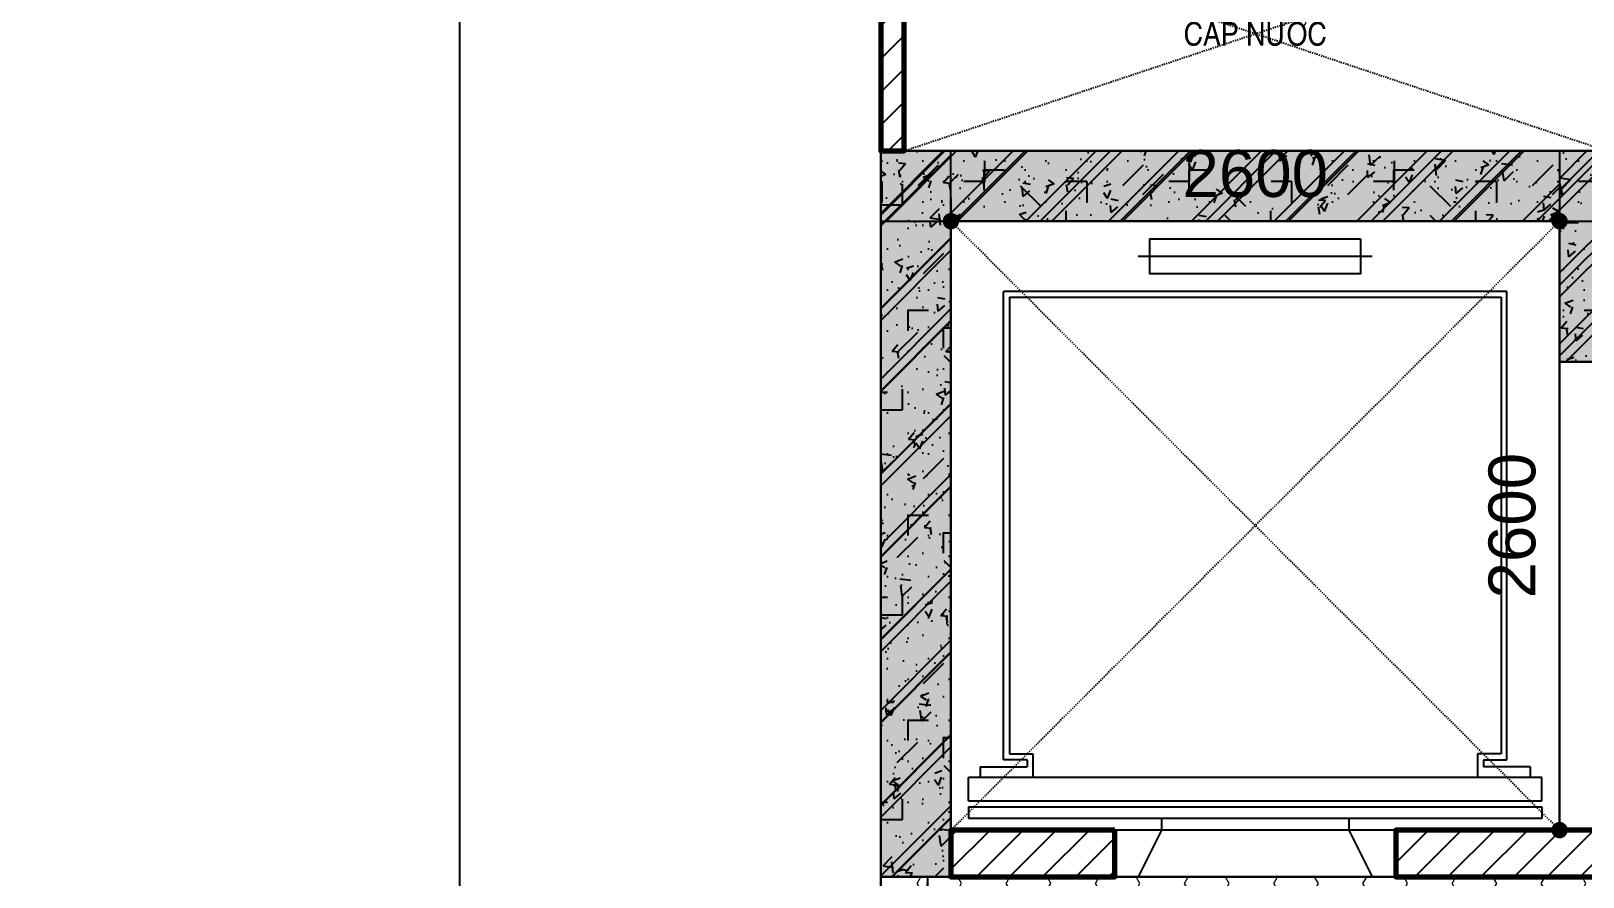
# Model space of a CAD drawing. Header units: millimetres. Extents: x 379264 to 1158416, y -283062 to 356890.
# Drawn here: x 725463.6 to 725596.2, y -20144.9 to -20072.7 of the extents above; entities that cross this region are included whole.
import ezdxf
from ezdxf.enums import TextEntityAlignment as Align

# ---------------------------------------------------------------- set-up
doc = ezdxf.new("R2010")
doc.units = ezdxf.units.MM
for name, pattern in [('BLOCK A - CHI TIET THANG 2$0$Center101', [13, 10, -1, 1, -1]), ('keyplan TANG 1$0$mb tang 1 TWA$0$Core 1A$0$Hidden10.5', [1.5, 1, -0.5]), ('keyplan TANG 1$0$mb tang 1 TWA$0$Lift Car$0$Hidden10.5', [1.5, 1, -0.5])]:
    doc.linetypes.add(name, pattern=pattern)
for name, color, linetype in [('BLOCK A - CHI TIET THANG 1$0$Dim 100', 1, 'Continuous'), ('BLOCK A - CHI TIET THANG 2$0$Basement Grid Line', 250, 'BLOCK A - CHI TIET THANG 2$0$Center101'), ('BLOCK A - CHI TIET THANG 2$0$DnW', 20, 'Continuous'), ('keyplan TANG 1$0$mb tang 1 TWA$0$Brick Wall', 250, 'Continuous'), ('keyplan TANG 1$0$mb tang 1 TWA$0$Concrete Hatch', 250, 'Continuous'), ('keyplan TANG 1$0$mb tang 1 TWA$0$Concrete Line', 250, 'Continuous'), ('keyplan TANG 1$0$mb tang 1 TWA$0$Concrete Solid', 250, 'Continuous'), ('keyplan TANG 1$0$mb tang 1 TWA$0$Door', 250, 'Continuous'), ('keyplan TANG 1$0$mb tang 1 TWA$0$Furniture', 250, 'Continuous'), ('keyplan TANG 1$0$mb tang 1 TWA$0$Lift Car', 250, 'Continuous'), ('keyplan TANG 1$0$mb tang 1 TWA$0$Opening Hidden', 250, 'keyplan TANG 1$0$mb tang 1 TWA$0$Core 1A$0$Hidden10.5'), ('keyplan TANG 1$0$mb tang 1 TWA$0$Opening Line', 250, 'Continuous'), ('keyplan TANG 1$0$mb tang 1 TWA$0$Opening Text', 250, 'Continuous'), ('keyplan TANG 1$0$mb tang 1 TWA$0$Wall Hatch', 250, 'Continuous'), ('keyplan TANG 1$0$MB_Cot tang 1$0$Concrete Hatch', 250, 'Continuous'), ('keyplan TANG 1$0$MB_Cot tang 1$0$Concrete Line', 250, 'Continuous'), ('keyplan TANG 1$0$MB_Cot tang 1$0$Concrete Solid', 250, 'Continuous'), ('keyplan TANG 1$0$MB_Cot tang 1$0$Lift Car', 250, 'Continuous'), ('keyplan TANG 1$0$mb_unitmix twa 1-20$0$Net thay Tran', 250, 'Continuous')]:
    doc.layers.add(name, color=color, linetype=linetype)
for name, color, linetype, lineweight in [('keyplan TANG 1$0$mb tang 1 TWA$0$Net thay Tuong', 250, 'Continuous', 20), ('keyplan TANG 1$0$mb tang 1 TWA$0$Wall Line', 250, 'Continuous', 70), ('keyplan TANG 1$0$mb_unitmix twa 1-20$0$Hatch vat lieu', 250, 'Continuous', 5)]:
    doc.layers.add(name, color=color, linetype=linetype, lineweight=lineweight)
doc.styles.add('[PMDC2013]STYLE', font='arial.ttf', dxfattribs={"width": 0.8})
doc.styles.add('keyplan TANG 1$0$mb tang 1 TWA$0$Arial_C', font='arial.ttf')
doc.styles.add('keyplan TANG 1$0$mb tang 1 TWA$0$VNI-HelveC', font='VHELVCN_0.TTF')
doc.dimstyles.new('BLOCK A - CHI TIET THANG 1$0$Dim 50 (A1-A2)', dxfattribs={"dimscale": 50, "dimtxt": 2.5, "dimasz": 0.7, "dimexe": 1, "dimexo": 1, "dimgap": 1, "dimtad": 1, "dimdec": 0, "dimzin": 12, "dimdsep": 46, "dimtxsty": '[PMDC2013]STYLE', "dimblk": 'ARCHTICK', "dimcen": 0, "dimdle": 1, "dimclrd": 2, "dimclre": 2, "dimclrt": 4, "dimadec": 0, "dimazin": 0, "dimtfac": 1, "dimtdec": 0, "dimtix": 1, "dimtmove": 2, "dimatfit": 3, "dimldrblk": 'ARCHTICK', "dimfxl": 1, "dimtolj": 1, "dimtzin": 0, "dimarcsym": 0})
doc.dimstyles.new('keyplan TANG 1$0$mb tang 1 TWA$0$Dim 100 (A1-A2)', dxfattribs={"dimscale": 100, "dimtxt": 2, "dimasz": 0.7, "dimexe": 0, "dimexo": 1, "dimgap": 1, "dimtad": 1, "dimdec": 0, "dimzin": 12, "dimdsep": 46, "dimtxsty": 'keyplan TANG 1$0$mb tang 1 TWA$0$Arial_C', "dimblk": 'keyplan TANG 1$0$mb tang 1 TWA$0$_Dot', "dimcen": 1, "dimclrd": 256, "dimclre": 256, "dimclrt": 3, "dimadec": 0, "dimazin": 0, "dimtfac": 1, "dimtdec": 0, "dimtix": 1, "dimtmove": 2, "dimatfit": 3, "dimldrblk": 'keyplan TANG 1$0$mb tang 1 TWA$0$HTT Arrow 30', "dimfxl": 1, "dimtolj": 1, "dimtzin": 0, "dimarcsym": 0})

# ---------------------------------------------------------------- blocks, each defined once
blk = doc.blocks.new('*U234')
at = {"layer": 'keyplan TANG 1$0$mb tang 1 TWA$0$Opening Hidden'}
for p, q in [((0, 0), (3000, 1000)), ((3000, 0), (0, 1000))]:
    blk.add_line(p, q, dxfattribs=at)
at = {"layer": 'keyplan TANG 1$0$mb tang 1 TWA$0$Opening Line'}
blk.add_lwpolyline([(0, 0), (3000, 5.684341886080801e-14), (3000, 1000), (0, 1000)], close=True, dxfattribs=at)
at = {"layer": 'keyplan TANG 1$0$mb tang 1 TWA$0$Opening Text', "style": 'keyplan TANG 1$0$mb tang 1 TWA$0$VNI-HelveC'}
blk.add_attdef('OPENING', text='', height=100, dxfattribs=at).set_placement((1500, 500), align=Align.MIDDLE_CENTER)
blk = doc.blocks.new('keyplan TANG 1$0$mb tang 1 TWA$0$_Dot')
at = {"color": 0, "linetype": 'ByBlock', "lineweight": -2}
blk.add_line((-0.5, 0), (-1, 0), dxfattribs=at)
at = {"color": 0, "linetype": 'ByBlock', "const_width": 0.5}
blk.add_lwpolyline([(-0.25, 0, 1), (0.25, 0, 1)], format="xyb", close=True, dxfattribs=at)
blk = doc.blocks.new('*D201')
at = {"layer": 'Defpoints', "lineweight": -2, "transparency": 16777216}
for p, q in [((-133897.6599080609, -53383.47322053788), (-133897.6599080609, -53483.47322053788)), ((-131297.6599080609, -53383.47322053788), (-131297.6599080609, -53483.47322053788)), ((-133827.6599080609, -53483.47322053788), (-131367.6599080609, -53483.47322053788))]:
    blk.add_line(p, q, dxfattribs=at)
at = {"layer": 'Defpoints', "color": 0, "transparency": 16777216}
for p in [(-133897.6599080609, -53483.47322053788), (-131297.6599080609, -53483.47322053788), (-131297.6599080609, -53483.47322053788)]:
    blk.add_point(p, dxfattribs=at)
at = {"layer": 'Defpoints', "lineweight": -2, "transparency": 16777216, "xscale": 70, "yscale": 70, "zscale": 70, "rotation": 180}
blk.add_blockref('keyplan TANG 1$0$mb tang 1 TWA$0$_Dot', (-133897.6599080609, -53483.47322053788), dxfattribs=at)
at = {"layer": 'Defpoints', "lineweight": -2, "transparency": 16777216, "xscale": 70, "yscale": 70, "zscale": 70}
blk.add_blockref('keyplan TANG 1$0$mb tang 1 TWA$0$_Dot', (-131297.6599080609, -53483.47322053788), dxfattribs=at)
at = {"layer": 'Defpoints', "color": 3, "transparency": 16777216, "insert": (-132597.6599080609, -53281.35862299355), "char_height": 200, "attachment_point": 5, "style": 'keyplan TANG 1$0$mb tang 1 TWA$0$Arial_C'}
blk.add_mtext('\\A1;2600', dxfattribs=at)
blk = doc.blocks.new('keyplan TANG 1$0$mb tang 1 TWA$0$HTT Arrow 30')
blk.add_hatch(color=256).paths.add_polyline_path([(-2.5, 0.3750000000000002), (-2.5, -0.3749999999999998), (0, 0)])
at = {"color": 0, "linetype": 'ByBlock', "lineweight": -2}
for p, q in [((0, 0), (-2.5, 0.3750000000000002)), ((-2.5, -0.3749999999999998), (-2.5, 0.3750000000000002)), ((0, 0), (-2.5, -0.3749999999999998))]:
    blk.add_line(p, q, dxfattribs=at)
blk = doc.blocks.new('*D202')
at = {"layer": 'Defpoints', "lineweight": -2, "transparency": 16777216}
for p, q in [((-131397.659908061, -53483.47322053791), (-131297.6599080613, -53483.47322053791)), ((-131297.6599080613, -56013.47322053791), (-131297.6599080613, -53553.47322053791)), ((-131397.659908061, -56083.47322053791), (-131297.6599080613, -56083.47322053791))]:
    blk.add_line(p, q, dxfattribs=at)
at = {"layer": 'Defpoints', "color": 0, "transparency": 16777216}
for p in [(-131297.659908061, -53483.47322053791), (-131297.6599080613, -53483.47322053791), (-131297.659908061, -56083.47322053791)]:
    blk.add_point(p, dxfattribs=at)
at = {"layer": 'Defpoints', "lineweight": -2, "transparency": 16777216, "xscale": 70, "yscale": 70, "zscale": 70}
for p, rotation in [((-131297.6599080613, -53483.47322053791), 90), ((-131297.6599080613, -56083.47322053791), 270)]:
    blk.add_blockref('keyplan TANG 1$0$mb tang 1 TWA$0$_Dot', p, dxfattribs=dict(at, rotation=rotation))
at = {"layer": 'Defpoints', "color": 3, "transparency": 16777216, "insert": (-131499.7745056056, -54783.47322053786), "char_height": 200, "attachment_point": 5, "rotation": 90, "style": 'keyplan TANG 1$0$mb tang 1 TWA$0$Arial_C'}
blk.add_mtext('\\A1;2600', dxfattribs=at)
blk = doc.blocks.new('*U230')
at = {"layer": 'keyplan TANG 1$0$mb tang 1 TWA$0$Wall Hatch'}
h = blk.add_hatch(dxfattribs=at)
h.set_pattern_fill('LINE10', color=256, scale=100, angle=45, style=0, pattern_type=2)
h.set_pattern_definition([(45, (650, -50.00000000000023), (-70.71067811865474, 70.71067811865476), [])])
h.paths.add_polyline_path([(699.9999999999999, -1.554312234475219e-13), (0, 0), (-1.358912982141192e-13, -200), (699.9999999999999, -200.0000000000002)])
at = {"layer": 'keyplan TANG 1$0$mb tang 1 TWA$0$Wall Line'}
blk.add_lwpolyline([(699.9999999999999, -1.554312234475219e-13), (0, 0), (-1.358912982141192e-13, -200), (699.9999999999999, -200.0000000000002)], close=True, dxfattribs=at)
blk = doc.blocks.new('*U231')
at = {"layer": 'keyplan TANG 1$0$mb tang 1 TWA$0$Wall Hatch'}
h = blk.add_hatch(dxfattribs=at)
h.set_pattern_fill('LINE10', color=256, scale=100, angle=45, style=0, pattern_type=2)
h.set_pattern_definition([(45, (1250, -50.00000000000036), (-70.71067811865474, 70.71067811865476), [])])
h.paths.add_polyline_path([(1300, -2.833289158843399e-13), (0, 0), (-1.358912982141192e-13, -200), (1300, -200.0000000000003)])
at = {"layer": 'keyplan TANG 1$0$mb tang 1 TWA$0$Wall Line'}
blk.add_lwpolyline([(1300, -2.833289158843399e-13), (0, 0), (-1.358912982141192e-13, -200), (1300, -200.0000000000003)], close=True, dxfattribs=at)
blk = doc.blocks.new('*U1428')
at = {"layer": 'keyplan TANG 1$0$mb tang 1 TWA$0$Wall Hatch'}
h = blk.add_hatch(dxfattribs=at)
h.set_pattern_fill('LINE10', color=256, scale=100, angle=45, style=0, pattern_type=2)
h.set_pattern_definition([(45, (850, -50.00000000000034), (-70.71067811865474, 70.71067811865476), [])])
h.paths.add_polyline_path([(-2.318145675417327e-13, 999.9999999999999), (0, 0), (99.99999999999996, -4.707345624410666e-14), (99.99999999999974, 999.9999999999999)])
at = {"layer": 'keyplan TANG 1$0$mb tang 1 TWA$0$Wall Line'}
blk.add_lwpolyline([(-2.318145675417327e-13, 999.9999999999999), (0, 0), (99.99999999999996, -4.707345624410666e-14), (99.99999999999974, 999.9999999999999)], close=True, dxfattribs=at)
blk = doc.blocks.new('*U217')
at = {"layer": 'keyplan TANG 1$0$mb tang 1 TWA$0$Concrete Hatch'}
h = blk.add_hatch(dxfattribs=at)
h.set_pattern_fill('CONCRETE', color=256, scale=50, style=0, pattern_type=2)
h.set_pattern_definition([(45, (-250, -2850.000000000007), (-176.7766952966369, 176.7766952966369), []), (45, (-250, -2800.000000000007), (-353.5533905932737, 353.5533905932738), []), (49.99999999999999, (-250, -2850.000000000007), (358.6300913003767, -31.37606749129755), [37.5, -412.5]), (355, (-250, -2850.000000000007), (-69.3756668065, 376.0960668500059), [30, -330]), (100.4514, (-220.1141600000001, -2852.614670000007), (289.2546908570108, 344.7197710304768), [31.870095, -350.571056]), (46.18420000000001, (-250, -2750.000000000007), (533.6205243128222, -82.75950716450905), [56.25, -618.75]), (96.6356, (-205.5316275, -2756.896653500007), (467.3313527743517, 487.0589354502209), [47.805144, -525.8565]), (351.1842, (-250, -2750.000000000007), (467.3309725668136, 487.0593004626623), [45, -495]), (21, (-200, -2775.000000000007), (298.4535260592309, -201.3094453326694), [37.5, -412.5]), (326.0000000000001, (-200, -2775.000000000007), (121.6576659607909, 362.5750225234265), [30, -330]), (71.4514, (-175.1288835, -2791.775803000007), (420.111314290745, 161.2652483549762), [31.870095, -350.571056]), (37.50000000000001, (-250, -2850.000000000007), (6.079927658645334, 166.4469269156558), [0, -326, 0, -335, 0, -331.25]), (7.499999999999999, (-250, -2850.000000000007), (131.5347687210743, 197.2058559411801), [0, -191, 0, -318.5, 0, -126.25]), (327.5, (-361.5, -2850.000000000007), (266.9112180862045, -11.2774358671899), [0, -125, 0, -390, 0, -517.5]), (317.5, (-411.5, -2850.000000000007), (291.5930846711931, 50.05249116615882), [0, -162.5, 0, -259, 0, -367.5]), (0, (-75, -2675.000000000007), (0, 875), [87.5, -787.5]), (0, (187.5, -2500.000000000007), (0, 875), [87.5, -787.5]), (0, (12.5, -2150.000000000007), (0, 875), [87.5, -350, 87.5, -350]), (90, (-75, -2675.000000000007), (-875, 5.35782974626967e-14), [87.5, -787.5]), (90, (12.5, -2150.000000000007), (-875, 5.35782974626967e-14), [87.5, -787.5]), (90, (275, -2500.000000000007), (-875, 5.35782974626967e-14), [87.5, -787.5]), (90, (450, -2237.500000000007), (-875, 5.35782974626967e-14), [87.5, -787.5]), (135, (12.5, -2675.000000000007), (-875.016357447105, 8.881784197001252e-14), [123.76, -1113.7]), (135, (100, -2150.000000000007), (-875.016357447105, 8.881784197001252e-14), [123.76, -1113.7]), (45, (187.5, -2500.000000000007), (8.881784197001252e-14, 875.016357447105), [123.76, -247.485, 123.76, -742.455]), (0, (-425, -2850.000000000007), (87.5, 87.5), [-175, 0])])
h.paths.add_polyline_path([(-250, 150), (-250, -2950.000000000007), (50, -2950.000000000007), (50, 150)])
at = {"layer": 'keyplan TANG 1$0$mb tang 1 TWA$0$Concrete Solid'}
blk.add_hatch(color=256, dxfattribs=at).paths.add_polyline_path([(-250, 150), (-250, -2950.000000000007), (50, -2950.000000000007), (50, 150)])
at = {"layer": 'keyplan TANG 1$0$mb tang 1 TWA$0$Concrete Line'}
blk.add_lwpolyline([(-250, 150), (-250, -2950.000000000007), (50, -2950.000000000007), (50, 150)], close=True, dxfattribs=at)
blk = doc.blocks.new('*U221')
at = {"layer": 'keyplan TANG 1$0$mb tang 1 TWA$0$Concrete Hatch'}
h = blk.add_hatch(dxfattribs=at)
h.set_pattern_fill('CONCRETE', color=256, scale=50, style=0, pattern_type=2)
h.set_pattern_definition([(45, (-250, -650.0000000000073), (-176.7766952966369, 176.7766952966369), []), (45, (-250, -600.0000000000073), (-353.5533905932737, 353.5533905932738), []), (49.99999999999999, (-250, -650.0000000000073), (358.6300913003767, -31.37606749129755), [37.5, -412.5]), (355, (-250, -650.0000000000073), (-69.3756668065, 376.0960668500059), [30, -330]), (100.4514, (-220.1141600000001, -652.6146700000072), (289.2546908570108, 344.7197710304768), [31.870095, -350.571056]), (46.18420000000001, (-250, -550.0000000000073), (533.6205243128222, -82.75950716450905), [56.25, -618.75]), (96.6356, (-205.5316275, -556.8966535000072), (467.3313527743517, 487.0589354502209), [47.805144, -525.8565]), (351.1842, (-250, -550.0000000000073), (467.3309725668136, 487.0593004626623), [45, -495]), (21, (-200, -575.0000000000073), (298.4535260592309, -201.3094453326694), [37.5, -412.5]), (326.0000000000001, (-200, -575.0000000000073), (121.6576659607909, 362.5750225234265), [30, -330]), (71.4514, (-175.1288835, -591.7758030000073), (420.111314290745, 161.2652483549762), [31.870095, -350.571056]), (37.50000000000001, (-250, -650.0000000000073), (6.079927658645334, 166.4469269156558), [0, -326, 0, -335, 0, -331.25]), (7.499999999999999, (-250, -650.0000000000073), (131.5347687210743, 197.2058559411801), [0, -191, 0, -318.5, 0, -126.25]), (327.5, (-361.5, -650.0000000000073), (266.9112180862045, -11.2774358671899), [0, -125, 0, -390, 0, -517.5]), (317.5, (-411.5, -650.0000000000073), (291.5930846711931, 50.05249116615882), [0, -162.5, 0, -259, 0, -367.5]), (0, (-75, -475.0000000000073), (0, 875), [87.5, -787.5]), (0, (187.5, -300.0000000000073), (0, 875), [87.5, -787.5]), (0, (12.5, 49.99999999999272), (0, 875), [87.5, -350, 87.5, -350]), (90, (-75, -475.0000000000073), (-875, 5.35782974626967e-14), [87.5, -787.5]), (90, (12.5, 49.99999999999272), (-875, 5.35782974626967e-14), [87.5, -787.5]), (90, (275, -300.0000000000073), (-875, 5.35782974626967e-14), [87.5, -787.5]), (90, (450, -37.50000000000728), (-875, 5.35782974626967e-14), [87.5, -787.5]), (135, (12.5, -475.0000000000073), (-875.016357447105, 8.881784197001252e-14), [123.76, -1113.7]), (135, (100, 49.99999999999272), (-875.016357447105, 8.881784197001252e-14), [123.76, -1113.7]), (45, (187.5, -300.0000000000073), (8.881784197001252e-14, 875.016357447105), [123.76, -247.485, 123.76, -742.455]), (0, (-425, -650.0000000000073), (87.5, 87.5), [-175, 0])])
h.paths.add_polyline_path([(-250, 150), (-250, -750.0000000000073), (50, -750.0000000000073), (50, 150)])
at = {"layer": 'keyplan TANG 1$0$mb tang 1 TWA$0$Concrete Solid'}
blk.add_hatch(color=256, dxfattribs=at).paths.add_polyline_path([(-250, 150), (-250, -750.0000000000073), (50, -750.0000000000073), (50, 150)])
at = {"layer": 'keyplan TANG 1$0$mb tang 1 TWA$0$Concrete Line'}
blk.add_lwpolyline([(-250, 150), (-250, -750.0000000000073), (50, -750.0000000000073), (50, 150)], close=True, dxfattribs=at)
blk = doc.blocks.new('*U223')
at = {"layer": 'keyplan TANG 1$0$mb tang 1 TWA$0$Concrete Hatch'}
h = blk.add_hatch(dxfattribs=at)
h.set_pattern_fill('CONCRETE', color=256, scale=50, style=0, pattern_type=2)
h.set_pattern_definition([(45, (-250, -2350.000000000007), (-176.7766952966369, 176.7766952966369), []), (45, (-250, -2300.000000000007), (-353.5533905932737, 353.5533905932738), []), (49.99999999999999, (-250, -2350.000000000007), (358.6300913003767, -31.37606749129755), [37.5, -412.5]), (355, (-250, -2350.000000000007), (-69.3756668065, 376.0960668500059), [30, -330]), (100.4514, (-220.1141600000001, -2352.614670000007), (289.2546908570108, 344.7197710304768), [31.870095, -350.571056]), (46.18420000000001, (-250, -2250.000000000007), (533.6205243128222, -82.75950716450905), [56.25, -618.75]), (96.6356, (-205.5316275, -2256.896653500007), (467.3313527743517, 487.0589354502209), [47.805144, -525.8565]), (351.1842, (-250, -2250.000000000007), (467.3309725668136, 487.0593004626623), [45, -495]), (21, (-200, -2275.000000000007), (298.4535260592309, -201.3094453326694), [37.5, -412.5]), (326.0000000000001, (-200, -2275.000000000007), (121.6576659607909, 362.5750225234265), [30, -330]), (71.4514, (-175.1288835, -2291.775803000007), (420.111314290745, 161.2652483549762), [31.870095, -350.571056]), (37.50000000000001, (-250, -2350.000000000007), (6.079927658645334, 166.4469269156558), [0, -326, 0, -335, 0, -331.25]), (7.499999999999999, (-250, -2350.000000000007), (131.5347687210743, 197.2058559411801), [0, -191, 0, -318.5, 0, -126.25]), (327.5, (-361.5, -2350.000000000007), (266.9112180862045, -11.2774358671899), [0, -125, 0, -390, 0, -517.5]), (317.5, (-411.5, -2350.000000000007), (291.5930846711931, 50.05249116615882), [0, -162.5, 0, -259, 0, -367.5]), (0, (-75, -2175.000000000007), (0, 875), [87.5, -787.5]), (0, (187.5, -2000.000000000007), (0, 875), [87.5, -787.5]), (0, (12.5, -1650.000000000007), (0, 875), [87.5, -350, 87.5, -350]), (90, (-75, -2175.000000000007), (-875, 5.35782974626967e-14), [87.5, -787.5]), (90, (12.5, -1650.000000000007), (-875, 5.35782974626967e-14), [87.5, -787.5]), (90, (275, -2000.000000000007), (-875, 5.35782974626967e-14), [87.5, -787.5]), (90, (450, -1737.500000000007), (-875, 5.35782974626967e-14), [87.5, -787.5]), (135, (12.5, -2175.000000000007), (-875.016357447105, 8.881784197001252e-14), [123.76, -1113.7]), (135, (100, -1650.000000000007), (-875.016357447105, 8.881784197001252e-14), [123.76, -1113.7]), (45, (187.5, -2000.000000000007), (8.881784197001252e-14, 875.016357447105), [123.76, -247.485, 123.76, -742.455]), (0, (-425, -2350.000000000007), (87.5, 87.5), [-175, 0])])
h.paths.add_polyline_path([(-250, 150), (-250, -2450.000000000007), (50, -2450.000000000007), (50, 150)])
at = {"layer": 'keyplan TANG 1$0$mb tang 1 TWA$0$Concrete Solid'}
blk.add_hatch(color=256, dxfattribs=at).paths.add_polyline_path([(-250, 150), (-250, -2450.000000000007), (50, -2450.000000000007), (50, 150)])
at = {"layer": 'keyplan TANG 1$0$mb tang 1 TWA$0$Concrete Line'}
blk.add_lwpolyline([(-250, 150), (-250, -2450.000000000007), (50, -2450.000000000007), (50, 150)], close=True, dxfattribs=at)
blk = doc.blocks.new('*U53')
at = {"layer": 'keyplan TANG 1$0$MB_Cot tang 1$0$Concrete Hatch'}
h = blk.add_hatch(dxfattribs=at)
h.set_pattern_fill('CONCRETE', color=256, scale=50, style=0, pattern_type=2)
h.set_pattern_definition([(45, (3050, -49.99999999999986), (-176.7766952966369, 176.7766952966369), []), (45, (3050, 1.4210854715202e-13), (-353.5533905932737, 353.5533905932738), []), (49.99999999999999, (3050, -49.99999999999986), (358.6300913003767, -31.37606749129755), [37.5, -412.5]), (355, (3050, -49.99999999999986), (-69.3756668065, 376.0960668500059), [30, -330]), (100.4514, (3079.88584, -52.61466999999985), (289.2546908570108, 344.7197710304768), [31.870095, -350.571056]), (46.18420000000001, (3050, 50.00000000000014), (533.6205243128222, -82.75950716450905), [56.25, -618.75]), (96.6356, (3094.4683725, 43.10334650000013), (467.3313527743517, 487.0589354502209), [47.805144, -525.8565]), (351.1842, (3050, 50.00000000000014), (467.3309725668136, 487.0593004626623), [45, -495]), (21, (3100, 25.00000000000014), (298.4535260592309, -201.3094453326694), [37.5, -412.5]), (326.0000000000001, (3100, 25.00000000000014), (121.6576659607909, 362.5750225234265), [30, -330]), (71.4514, (3124.8711165, 8.224197000000146), (420.111314290745, 161.2652483549762), [31.870095, -350.571056]), (37.50000000000001, (3050, -49.99999999999986), (6.079927658645334, 166.4469269156558), [0, -326, 0, -335, 0, -331.25]), (7.499999999999999, (3050, -49.99999999999986), (131.5347687210743, 197.2058559411801), [0, -191, 0, -318.5, 0, -126.25]), (327.5, (2938.5, -49.99999999999986), (266.9112180862045, -11.2774358671899), [0, -125, 0, -390, 0, -517.5]), (317.5, (2888.5, -49.99999999999986), (291.5930846711931, 50.05249116615882), [0, -162.5, 0, -259, 0, -367.5]), (0, (3225, 125.0000000000001), (0, 875), [87.5, -787.5]), (0, (3487.5, 300.0000000000001), (0, 875), [87.5, -787.5]), (0, (3312.5, 650.0000000000001), (0, 875), [87.5, -350, 87.5, -350]), (90, (3225, 125.0000000000001), (-875, 5.35782974626967e-14), [87.5, -787.5]), (90, (3312.5, 650.0000000000001), (-875, 5.35782974626967e-14), [87.5, -787.5]), (90, (3575, 300.0000000000001), (-875, 5.35782974626967e-14), [87.5, -787.5]), (90, (3750, 562.5000000000001), (-875, 5.35782974626967e-14), [87.5, -787.5]), (135, (3312.5, 125.0000000000001), (-875.016357447105, 8.881784197001252e-14), [123.76, -1113.7]), (135, (3400, 650.0000000000001), (-875.016357447105, 8.881784197001252e-14), [123.76, -1113.7]), (45, (3487.5, 300.0000000000001), (8.881784197001252e-14, 875.016357447105), [123.76, -247.485, 123.76, -742.455]), (0, (2875, -49.99999999999986), (87.5, 87.5), [-175, 0])])
h.paths.add_polyline_path([(-50, 150), (-50, -149.9999999999999), (3150, -150), (3150, 150)])
at = {"layer": 'keyplan TANG 1$0$MB_Cot tang 1$0$Concrete Solid'}
blk.add_hatch(color=256, dxfattribs=at).paths.add_polyline_path([(-50, 150), (-50, -149.9999999999999), (3150, -150), (3150, 150)])
at = {"layer": 'keyplan TANG 1$0$MB_Cot tang 1$0$Concrete Line'}
blk.add_lwpolyline([(-50, 150), (-50, -149.9999999999999), (3150, -150), (3150, 150)], close=True, dxfattribs=at)
blk = doc.blocks.new('*U55')
at = {"layer": 'keyplan TANG 1$0$MB_Cot tang 1$0$Concrete Hatch'}
h = blk.add_hatch(dxfattribs=at)
h.set_pattern_fill('CONCRETE', color=256, scale=50, style=0, pattern_type=2)
h.set_pattern_definition([(45, (2650, -49.99999999999986), (-176.7766952966369, 176.7766952966369), []), (45, (2650, 1.4210854715202e-13), (-353.5533905932737, 353.5533905932738), []), (49.99999999999999, (2650, -49.99999999999986), (358.6300913003767, -31.37606749129755), [37.5, -412.5]), (355, (2650, -49.99999999999986), (-69.3756668065, 376.0960668500059), [30, -330]), (100.4514, (2679.88584, -52.61466999999985), (289.2546908570108, 344.7197710304768), [31.870095, -350.571056]), (46.18420000000001, (2650, 50.00000000000014), (533.6205243128222, -82.75950716450905), [56.25, -618.75]), (96.6356, (2694.4683725, 43.10334650000013), (467.3313527743517, 487.0589354502209), [47.805144, -525.8565]), (351.1842, (2650, 50.00000000000014), (467.3309725668136, 487.0593004626623), [45, -495]), (21, (2700, 25.00000000000014), (298.4535260592309, -201.3094453326694), [37.5, -412.5]), (326.0000000000001, (2700, 25.00000000000014), (121.6576659607909, 362.5750225234265), [30, -330]), (71.4514, (2724.8711165, 8.224197000000146), (420.111314290745, 161.2652483549762), [31.870095, -350.571056]), (37.50000000000001, (2650, -49.99999999999986), (6.079927658645334, 166.4469269156558), [0, -326, 0, -335, 0, -331.25]), (7.499999999999999, (2650, -49.99999999999986), (131.5347687210743, 197.2058559411801), [0, -191, 0, -318.5, 0, -126.25]), (327.5, (2538.5, -49.99999999999986), (266.9112180862045, -11.2774358671899), [0, -125, 0, -390, 0, -517.5]), (317.5, (2488.5, -49.99999999999986), (291.5930846711931, 50.05249116615882), [0, -162.5, 0, -259, 0, -367.5]), (0, (2825, 125.0000000000001), (0, 875), [87.5, -787.5]), (0, (3087.5, 300.0000000000001), (0, 875), [87.5, -787.5]), (0, (2912.5, 650.0000000000001), (0, 875), [87.5, -350, 87.5, -350]), (90, (2825, 125.0000000000001), (-875, 5.35782974626967e-14), [87.5, -787.5]), (90, (2912.5, 650.0000000000001), (-875, 5.35782974626967e-14), [87.5, -787.5]), (90, (3175, 300.0000000000001), (-875, 5.35782974626967e-14), [87.5, -787.5]), (90, (3350, 562.5000000000001), (-875, 5.35782974626967e-14), [87.5, -787.5]), (135, (2912.5, 125.0000000000001), (-875.016357447105, 8.881784197001252e-14), [123.76, -1113.7]), (135, (3000, 650.0000000000001), (-875.016357447105, 8.881784197001252e-14), [123.76, -1113.7]), (45, (3087.5, 300.0000000000001), (8.881784197001252e-14, 875.016357447105), [123.76, -247.485, 123.76, -742.455]), (0, (2475, -49.99999999999986), (87.5, 87.5), [-175, 0])])
h.paths.add_polyline_path([(-50, 150), (-50, -149.9999999999999), (2750, -150), (2750, 150)])
at = {"layer": 'keyplan TANG 1$0$MB_Cot tang 1$0$Concrete Solid'}
blk.add_hatch(color=256, dxfattribs=at).paths.add_polyline_path([(-50, 150), (-50, -149.9999999999999), (2750, -150), (2750, 150)])
at = {"layer": 'keyplan TANG 1$0$MB_Cot tang 1$0$Concrete Line'}
blk.add_lwpolyline([(-50, 150), (-50, -149.9999999999999), (2750, -150), (2750, 150)], close=True, dxfattribs=at)
blk = doc.blocks.new('*U56')
at = {"layer": 'keyplan TANG 1$0$MB_Cot tang 1$0$Concrete Hatch'}
h = blk.add_hatch(dxfattribs=at)
h.set_pattern_fill('CONCRETE', color=256, scale=50, style=0, pattern_type=2)
h.set_pattern_definition([(45, (-150, -49.99999999999986), (-176.7766952966369, 176.7766952966369), []), (45, (-150, 1.4210854715202e-13), (-353.5533905932737, 353.5533905932738), []), (49.99999999999999, (-150, -49.99999999999986), (358.6300913003767, -31.37606749129755), [37.5, -412.5]), (355, (-150, -49.99999999999986), (-69.3756668065, 376.0960668500059), [30, -330]), (100.4514, (-120.11416, -52.61466999999985), (289.2546908570108, 344.7197710304768), [31.870095, -350.571056]), (46.18420000000001, (-150, 50.00000000000014), (533.6205243128222, -82.75950716450905), [56.25, -618.75]), (96.6356, (-105.5316275, 43.10334650000013), (467.3313527743517, 487.0589354502209), [47.805144, -525.8565]), (351.1842, (-150, 50.00000000000014), (467.3309725668136, 487.0593004626623), [45, -495]), (21, (-100, 25.00000000000014), (298.4535260592309, -201.3094453326694), [37.5, -412.5]), (326.0000000000001, (-100, 25.00000000000014), (121.6576659607909, 362.5750225234265), [30, -330]), (71.4514, (-75.1288835, 8.224197000000146), (420.111314290745, 161.2652483549762), [31.870095, -350.571056]), (37.50000000000001, (-150, -49.99999999999986), (6.079927658645334, 166.4469269156558), [0, -326, 0, -335, 0, -331.25]), (7.499999999999999, (-150, -49.99999999999986), (131.5347687210743, 197.2058559411801), [0, -191, 0, -318.5, 0, -126.25]), (327.5, (-261.5, -49.99999999999986), (266.9112180862045, -11.2774358671899), [0, -125, 0, -390, 0, -517.5]), (317.5, (-311.5, -49.99999999999986), (291.5930846711931, 50.05249116615882), [0, -162.5, 0, -259, 0, -367.5]), (0, (25, 125.0000000000001), (0, 875), [87.5, -787.5]), (0, (287.5, 300.0000000000001), (0, 875), [87.5, -787.5]), (0, (112.5, 650.0000000000001), (0, 875), [87.5, -350, 87.5, -350]), (90, (25, 125.0000000000001), (-875, 5.35782974626967e-14), [87.5, -787.5]), (90, (112.5, 650.0000000000001), (-875, 5.35782974626967e-14), [87.5, -787.5]), (90, (375, 300.0000000000001), (-875, 5.35782974626967e-14), [87.5, -787.5]), (90, (550, 562.5000000000001), (-875, 5.35782974626967e-14), [87.5, -787.5]), (135, (112.5, 125.0000000000001), (-875.016357447105, 8.881784197001252e-14), [123.76, -1113.7]), (135, (200, 650.0000000000001), (-875.016357447105, 8.881784197001252e-14), [123.76, -1113.7]), (45, (287.5, 300.0000000000001), (8.881784197001252e-14, 875.016357447105), [123.76, -247.485, 123.76, -742.455]), (0, (-325, -49.99999999999986), (87.5, 87.5), [-175, 0])])
h.paths.add_polyline_path([(-350, 150), (-350, -149.9999999999999), (250, -150), (250, 150)])
at = {"layer": 'keyplan TANG 1$0$MB_Cot tang 1$0$Concrete Solid'}
blk.add_hatch(color=256, dxfattribs=at).paths.add_polyline_path([(-350, 150), (-350, -149.9999999999999), (250, -150), (250, 150)])
at = {"layer": 'keyplan TANG 1$0$MB_Cot tang 1$0$Concrete Line'}
blk.add_lwpolyline([(-350, 150), (-350, -149.9999999999999), (250, -150), (250, 150)], close=True, dxfattribs=at)
blk = doc.blocks.new('_ArchTick')
at = {"color": 0, "linetype": 'ByBlock', "const_width": 0.15}
blk.add_lwpolyline([(-0.5, -0.5), (0.5, 0.5)], dxfattribs=at)
blk = doc.blocks.new('keyplan TANG 1$0$mb tang 1 TWA$0$A$Cc16aa9dd')
at = {"linetype": 'keyplan TANG 1$0$mb tang 1 TWA$0$Lift Car$0$Hidden10.5'}
for p, q in [((1300, 1300), (-1300, -1300)), ((1300, -1300), (-1300, 1300))]:
    blk.add_line(p, q, dxfattribs=at)
at = {"color": 0}
for p, q in [((-500, 1150.000000000015), (500, 1150.000000000015)), ((1075, 1000), (-1075, 1000.000000000029)), ((-1075, -999.9999999999709), (-1075, 1000)), ((1075, -1000), (1075, 1000)), ((-1050, 975), (1050, 975)), ((-1050, 975), (-1050, -974.9999999999709)), ((1050, 975), (1050, -975)), ((-1050, -974.9999999999709), (-950, -974.9999999999709)), ((-950, -974.9999999999709), (-950, -1075)), ((1050, -975), (950, -975)), ((950, -975), (950, -1075)), ((-1175, -1029.999999999971), (-1175, -1075)), ((-975, -999.9999999999709), (-1075, -999.9999999999709)), ((-975, -999.9999999999709), (-975, -1029.999999999971)), ((975, -1000), (1075, -1000)), ((975, -1000), (975, -1029.999999999971)), ((1175.000000000029, -1029.999999999971), (1175.000000000029, -1075)), ((1225.000000000029, -1075), (-1225, -1075)), ((-1225, -1175), (-1225, -1075)), ((1225.000000000029, -1175), (1225.000000000029, -1075)), ((-1225.000000000029, -1175), (1225.000000000029, -1175)), ((-1225.000000000029, -1200), (1225.000000000029, -1200)), ((-1225, -1200), (-1225, -1250)), ((1225.000000000029, -1250), (-1225, -1250)), ((-400, -1250), (-400, -1300)), ((400, -1250), (400, -1300)), ((1225.000000000029, -1200), (1225.000000000029, -1250)), ((400, -1300), (-400, -1300))]:
    blk.add_line(p, q, dxfattribs=at)
at = {"color": 0, "ltscale": 1.5}
for p, q in [((-1175, -1029.999999999971), (-975, -1029.999999999971)), ((1175.000000000029, -1029.999999999971), (975, -1029.999999999971))]:
    blk.add_line(p, q, dxfattribs=at)
at = {"linetype": 'keyplan TANG 1$0$mb tang 1 TWA$0$Lift Car$0$Hidden10.5'}
blk.add_lwpolyline([(-1300, 1300), (1300, 1300), (1300, -1300), (-1300, -1300)], close=True, dxfattribs=at)
at = {"color": 0}
blk.add_lwpolyline([(450, 1225.000000000015), (450, 1075.000000000015), (-450, 1075.000000000015), (-450, 1225.000000000015)], close=True, dxfattribs=at)
for points in [[(-400, -1300), (-500, -1500), (-550, -1500)], [(400, -1300), (500, -1500), (550, -1500)]]:
    blk.add_lwpolyline(points, dxfattribs=at)
at = {"layer": 'Defpoints'}
dim = blk.add_linear_dim(base=(1300, 1300), p1=(-1300, 1300), p2=(1300, 1300), dimstyle='keyplan TANG 1$0$mb tang 1 TWA$0$Dim 100 (A1-A2)', dxfattribs=at)
dim.commit()
dim.dimension.update_dxf_attribs({"geometry": '*D201', "text_midpoint": (0, 1502.114597544336), "insert": (132597.6599080609, 54783.47322053788)})
dim = blk.add_linear_dim(base=(1299.999999999651, 1299.999999999971), p1=(1299.999999999942, -1300), p2=(1299.999999999942, 1300), angle=270, dimstyle='keyplan TANG 1$0$mb tang 1 TWA$0$Dim 100 (A1-A2)', dxfattribs=at)
dim.commit()
dim.dimension.update_dxf_attribs({"geometry": '*D202', "text_midpoint": (1097.885402455344, 2.182787284255028e-11), "insert": (132597.6599080609, 54783.47322053788)})
blk = doc.blocks.new('keyplan TANG 1$0$mb tang 1 TWA$0$A$Cbb1f8814')
at = {"layer": 'keyplan TANG 1$0$mb tang 1 TWA$0$Door'}
for p, q in [((-127487.472330125, -56083.47322053788), (-128687.472330125, -56083.47322053788)), ((-128687.472330125, -56083.47322053788), (-128687.472330125, -56183.47322053788)), ((-127487.472330125, -56083.47322053788), (-127487.472330125, -56183.47322053788)), ((-128687.472330125, -56283.47322053788), (-128687.472330125, -56183.47322053788)), ((-127487.472330125, -56283.47322053788), (-127487.472330125, -56183.47322053788)), ((-127487.472330125, -56283.47322053788), (-128687.472330125, -56283.47322053788))]:
    blk.add_line(p, q, dxfattribs=at)
at = {"layer": 'keyplan TANG 1$0$mb tang 1 TWA$0$Lift Car'}
blk.add_lwpolyline([(-126787.472330125, -56083.47322053788), (-129387.472330125, -56083.47322053788), (-129387.472330125, -53483.47322053788), (-126787.472330125, -53483.47322053788)], close=True, dxfattribs=at)
at = {"layer": 'keyplan TANG 1$0$mb tang 1 TWA$0$Brick Wall'}
for name, p in [('*U1428', (-129687.472330125, -53183.47322053788)), ('*U230', (-129387.472330125, -56083.47322053788)), ('*U231', (-127487.472330125, -56083.47322053788))]:
    blk.add_blockref(name, p, dxfattribs=at)
at = {"layer": 'keyplan TANG 1$0$mb tang 1 TWA$0$Concrete Line'}
for name, p in [('*U217', (-129437.472330125, -53333.47322053788)), ('*U221', (-126537.472330125, -53333.47322053788))]:
    blk.add_blockref(name, p, dxfattribs=at)
at = {"layer": 'keyplan TANG 1$0$mb tang 1 TWA$0$Concrete Line', "xscale": -1, "rotation": 270}
blk.add_blockref('*U223', (-126937.472330125, -53233.473220538), dxfattribs=at)
at = {"layer": 'keyplan TANG 1$0$mb tang 1 TWA$0$Furniture'}
blk.add_blockref('*U234', (-129587.472330125, -53183.47322053788), dxfattribs=at).add_auto_attribs({'OPENING': 'CAÁP NÖÔÙC'})
at = {"layer": 'keyplan TANG 1$0$mb tang 1 TWA$0$Lift Car'}
blk.add_blockref('keyplan TANG 1$0$mb tang 1 TWA$0$A$Cc16aa9dd', (-128087.472330125, -54783.47322053788), dxfattribs=at)
blk = doc.blocks.new('keyplan TANG 1$0$mb tang 1 TWA$0$A$Cf4f9086f')
at = {"layer": 'keyplan TANG 1$0$mb tang 1 TWA$0$Net thay Tuong'}
blk.add_blockref('keyplan TANG 1$0$mb tang 1 TWA$0$A$Cbb1f8814', (154291.7785921368, 29135.30311323749), dxfattribs=at)
blk = doc.blocks.new('keyplan TANG 1')
at = {"layer": 'keyplan TANG 1$0$mb_unitmix twa 1-20$0$Hatch vat lieu'}
h = blk.add_hatch(dxfattribs=at)
h.set_pattern_fill('STARS', color=256, scale=30)
h.set_pattern_definition([(0, (0, 0), (0, 164.977839462), [95.25, -95.25]), (59.99999999999999, (0, 0), (-142.8750000355628, 82.488919731), [95.25, -95.25]), (120, (47.625, 82.48892011199496), (-142.8750000355628, -82.48891973099995), [95.24999999999996, -95.24999999999996])])
h.paths.add_polyline_path([(12249.99999342476, 136850.0000089455), (19650, 136850.0000089455), (19650, 134450.0000089455), (12249.99999342476, 134450.0000089455)])
at = {"layer": 'keyplan TANG 1$0$mb tang 1 TWA$0$Door'}
for p, q in [((12250, 136850.0000036548), (12350, 136850.0000036548)), ((12250, 136850.0000036548), (12250, 136450.0000039618)), ((12250, 136850.0000036548), (12250, 136825.0000036548)), ((12250, 136850.0000036548), (12450, 136850.0000036548)), ((12450, 136850.0000036548), (12350, 136850.0000036548)), ((12450, 136850.0000036548), (12450, 136450.0000039618)), ((12450, 136850.0000036548), (12450, 136825.0000036548)), ((12250, 136800.0000036548), (12250, 136825.0000036548)), ((12250, 136800.0000036548), (12450, 136800.0000036548)), ((12450, 136800.0000036548), (12450, 136825.0000036548)), ((12250, 136450.0000039618), (12350, 136450.0000039618)), ((12450, 136450.0000039618), (12350, 136450.0000039618))]:
    blk.add_line(p, q, dxfattribs=at)
at = {"layer": 'keyplan TANG 1$0$MB_Cot tang 1$0$Lift Car'}
for p, q in [((15450, 139950.0000089453), (12250, 139950.0000089454)), ((12250, 139950.0000089454), (12250, 136850.0000089454)), ((15450, 139350.0000089454), (15450, 139950.0000089453)), ((15150, 139650.0000089453), (12550, 139650.0000089454)), ((12550, 139650.0000089454), (12550, 136850.0000089454)), ((15150, 139050.0000089454), (15150, 139650.0000089453)), ((19850, 139350.0000089454), (15450, 139350.0000089454)), ((19850, 136850.0000089454), (19850, 139350.0000089454)), ((19550, 139050.0000089454), (15150, 139050.0000089454)), ((19550, 136850.0000089454), (19550, 139050.0000089454)), ((12250, 136850.0000089454), (12400, 136850.0000089454)), ((12550, 136850.0000089454), (12400, 136850.0000089454)), ((19550, 136850.0000089454), (19700, 136850.0000089454)), ((19850, 136850.0000089454), (19700, 136850.0000089454))]:
    blk.add_line(p, q, dxfattribs=at)
at = {"layer": 'keyplan TANG 1$0$mb_unitmix twa 1-20$0$Net thay Tran'}
for points in [[(10450.0000065181, 147850.0000020646), (10449.99999999991, 95349.99999896024), (12249.99999342476, 95349.99999896024), (12249.99999342476, 141249.9999910947), (12450, 141249.9999910947), (12450, 141050), (46748.45462060507, 141049.9999999999), (46748.45462060507, 142849.9999999999), (12450, 142849.9999826836), (12450, 142649.9999826836), (12250, 142649.9999826836), (12250.00000651844, 147850.0000020646)], [(12249.99999342476, 136850.0000089455), (19650, 136850.0000089455), (19650, 134450.0000089455), (12249.99999342476, 134450.0000089455)]]:
    blk.add_lwpolyline(points, close=True, dxfattribs=at)
blk.add_blockref('keyplan TANG 1$0$mb tang 1 TWA$0$A$Cf4f9086f', (-12354.30626201176, 163998.1701109553))
at = {"layer": 'keyplan TANG 1$0$MB_Cot tang 1$0$Concrete Line', "rotation": 180}
blk.add_blockref('*U53', (15400.00000681769, 139800.0000055772), dxfattribs=at)
at = {"layer": 'keyplan TANG 1$0$MB_Cot tang 1$0$Concrete Line', "xscale": -1, "rotation": 270}
for name, p in [('*U55', (12400, 136900.0000089454)), ('*U56', (15300, 139400.0000089454))]:
    blk.add_blockref(name, p, dxfattribs=at)
blk = doc.blocks.new('A$C70971DB5')
at = {"layer": 'BLOCK A - CHI TIET THANG 2$0$DnW', "xscale": 0.02, "yscale": 0.02, "zscale": 0.02}
blk.add_blockref('keyplan TANG 1', (-344.3025020973291, 957.4590439008753), dxfattribs=at)
at = {"layer": 'BLOCK A - CHI TIET THANG 1$0$Dim 100'}
blk.add_leader([(10.1981462391559, 3720.47391244107), (-229.1760121651459, 4372.454397118345), (-1293.090355388704, 4372.454397118345)], dimstyle='BLOCK A - CHI TIET THANG 1$0$Dim 50 (A1-A2)', override={"dimasz": 1, "dimtad": 0}, dxfattribs=at)

msp = doc.modelspace()

# ---------------------------------------------------------------- block references
at = {"layer": 'BLOCK A - CHI TIET THANG 2$0$Basement Grid Line'}
msp.add_blockref('A$C70971DB5', (725635.4544973763, -23839.34762621439), dxfattribs=at)

doc.saveas('drawing.dxf')
